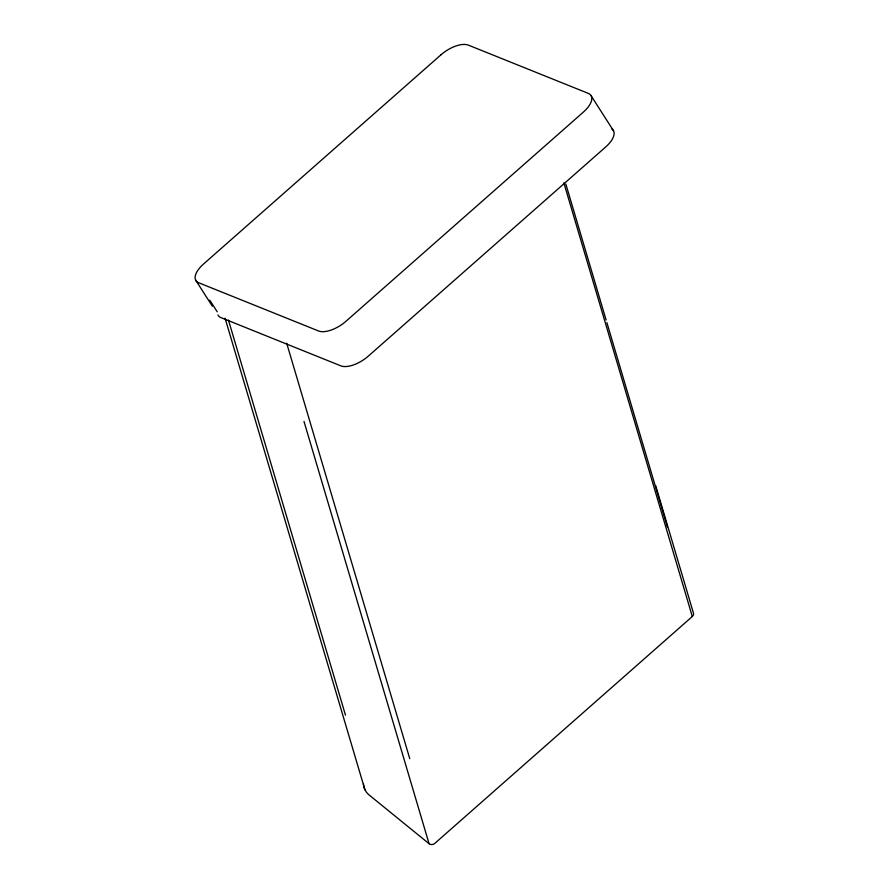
<?xml version="1.0" encoding="UTF-8"?>
<svg xmlns="http://www.w3.org/2000/svg" width="889" height="889" viewBox="0 0 889 889"><rect width="100%" height="100%" fill="white"/><g stroke="black" fill="none" stroke-linecap="round" stroke-linejoin="round"><path stroke-width="1.33" d="M655.693 485.616L693.309 612.643A4.134 3.4 -16.5 0 1 692.309 616.51L434.843 843.361A4.134 3.4 -16.5 0 1 429.076 843.717L369.135 794.988A21.214 17.469 -16.5 0 1 363.49 784.009M591.274 96.023L613.588 130.905M209.793 300.182L217.227 311.806M195.636 280.079L212.36 306.249M225.061 318.162L364.935 789.765M565.837 184.023L606.109 319.984M606.887 322.596L667.472 527.155M563.87 182.912L692.309 616.51M286.691 343.221L409.762 758.673M303.982 421.397L429.076 843.717M228.473 320.14L345.488 715.178M611.854 128.927A22.303 10.379 -32.6 0 1 605.742 146.929L368.19 356.233A22.303 10.379 -32.6 0 1 340.887 365.868L220.95 317.617A22.303 10.379 -32.6 0 1 217.938 314.962M441.033 54.762L203.481 264.066A22.303 10.379 -32.6 0 0 198.636 282.735L318.573 330.986A22.303 10.379 -32.6 0 0 345.877 321.351L583.428 112.047A22.303 10.379 -32.6 0 0 588.274 93.367L468.325 45.117A22.303 10.379 -32.6 0 0 441.033 54.762"/></g></svg>
